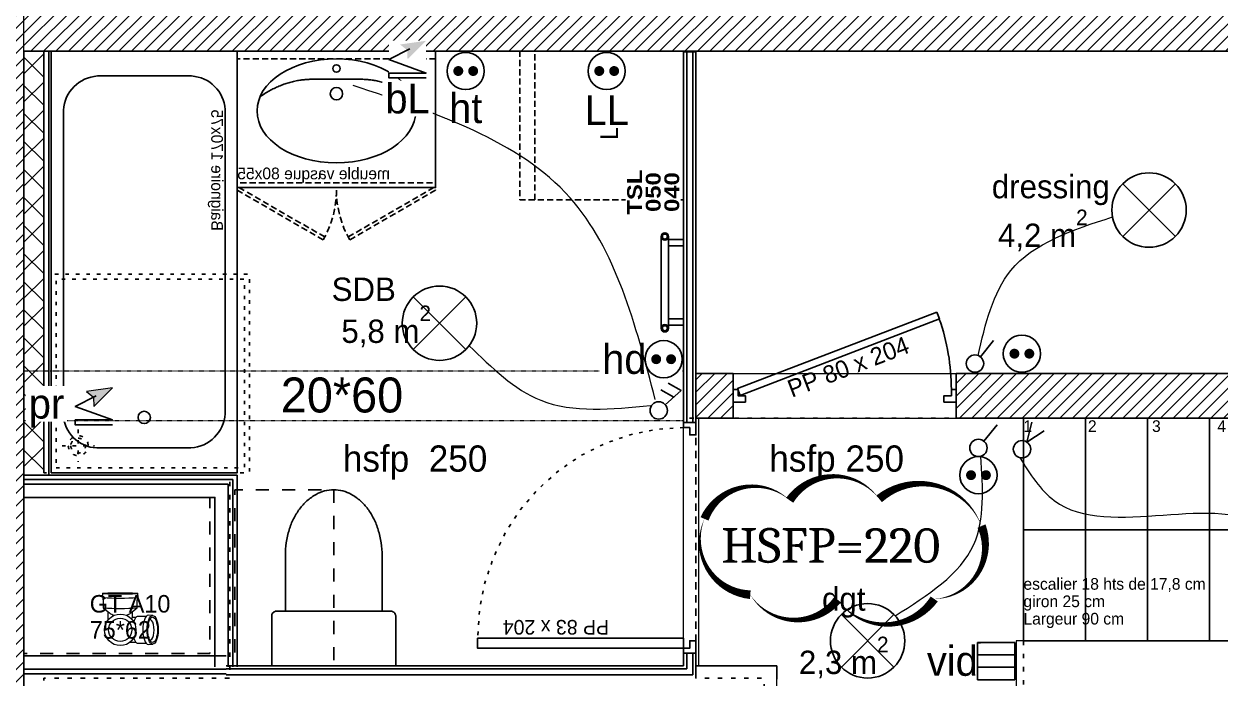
# Model space of a CAD drawing. Header units: centimetres. Extents: x 2648 to 12729, y 1890 to 6224.
# Drawn here: x 5020 to 5502.2, y 4029.5 to 4293.4 of the extents above; entities that cross this region are included whole.
import ezdxf

# ---------------------------------------------------------------- set-up
doc = ezdxf.new("R2010")
doc.units = ezdxf.units.CM
for name, pattern in [('ISO-03', [1.5, 0.6, -0.9]), ('Style de ligne -1', [0.41664, 0.20828, -0.20836]), ('Style de ligne -11', [0.347222, 0.20828, -0.138942]), ('Style de ligne -13', [0.147638, 0.098425, -0.049213]), ('Style de ligne -18', [0.164042, 0.054681, -0.109361]), ('Style de ligne -19', [0.166667, 0.055556, -0.111111]), ('Style de ligne -5', [0.20828, 0.069425, -0.138855]), ('VW-01', [0.41656, 0.20828, -0.20828])]:
    doc.linetypes.add(name, pattern=pattern)
for name, color, linetype in [('B amÈnagement intÈrieur_Hatch', 252, 'Continuous'), ('B aménagement intérieur', 252, 'Continuous'), ('B BATI-équipement-sanitaires', 252, 'Continuous'), ('B faience', 252, 'Style de ligne -11'), ('B Faux plafonds', 9, 'Continuous'), ('B GÈnÈral_Hatch', 252, 'Continuous'), ('B Général', 252, 'Continuous'), ('C ANNOTATIONS-prestations', 252, 'Continuous'), ('C ANNOTATIONS-texte', 252, 'Continuous'), ('C ANNOTATIONS-texte surfaces', 252, 'Continuous'), ('C ANNOTATIONS-textes-numérotation gaine', 252, 'ISO-03'), ('D SURFACES-shab', 252, 'Continuous'), ('F REMPLISSAGE-vert clair', 252, 'Continuous'), ('F REMPLISSAGE-vert foncé', 252, 'Continuous'), ('prlm-EAU-CHU', 42, 'Continuous'), ('prlm-GT', 242, 'Continuous'), ('prlm-MOD', 64, 'Continuous')]:
    doc.layers.add(name, color=color, linetype=linetype)
for name, color, linetype, lineweight in [('B BATI-structure', 252, 'VW-01', 18), ('prlm-CHAUFF-CONV', 1, 'Continuous', 25), ('prlm-ELEC-CFA', 1, 'Continuous', 25), ('prlm-ELEC-CFO', 10, 'Continuous', 25)]:
    doc.layers.add(name, color=color, linetype=linetype, lineweight=lineweight)
doc.layers.add('prlm-ZEROPLOT', color=254, linetype='Continuous', plot=False)
doc.styles.add('Eurostile', font='Eurosti.TTF')
doc.styles.add('prlm-chauff-rad', font='ariblk.ttf', dxfattribs={"height": 12})
doc.styles.add('prlm-elec-cfa', font='comic.ttf', dxfattribs={"height": 12})
doc.styles.add('prlm-elec-cfo', font='comic.ttf', dxfattribs={"height": 12})
doc.styles.add('prlm-mod', font='cambriaz.ttf', dxfattribs={"height": 18})
pattern_1 = [(45, (0, 0), (2.4253472, -2.6458333), [])]

# ---------------------------------------------------------------- blocks, each defined once
blk = doc.blocks.new('A 80.Escalier duplex bas BAT A')
at = {"layer": 'B amÈnagement intÈrieur_Hatch', "linetype": 'Continuous'}
blk.add_hatch(color=250, dxfattribs=at).paths.add_polyline_path([(57.67, -31.47), (56.33, -36.46), (54.99, -31.47)])
at = {"layer": 'B aménagement intérieur', "linetype": 'Continuous'}
for p, q in [((-62.67, 14.13), (-62.67, 104)), ((-37.67, 14.13), (-37.67, 104)), ((-12.67, 14.13), (-12.67, 104)), ((12.33, 104.04), (12.33, -13.96)), ((12.33, 14.04), (101.33, 104.04)), ((12.58, 14.16), (57.33, 104.04)), ((12.58, 14.16), (101.33, 59.04)), ((12.33, -13.96), (101.33, -13.96))]:
    blk.add_line(p, q, dxfattribs=at)
at = {"layer": 'B aménagement intérieur', "linetype": 'Continuous', "flags": 128}
for points in [[(-87.67, 104.04), (101.33, 104.04), (101.33, 14.16), (-87.67, 14.16)], [(57.67, -31.47), (56.33, -36.46), (54.99, -31.47)]]:
    blk.add_lwpolyline(points, close=True, dxfattribs=at)
for points in [[(101.33, -58.96), (101.33, 104.04), (12.33, 104.04)], [(-87.67, 59.04), (56.33, 59.04), (56.33, -36.46)]]:
    blk.add_lwpolyline(points, dxfattribs=at)
at = {"layer": 'B aménagement intérieur', "linetype": 'VW-01', "ltscale": 25.4, "flags": 128}
blk.add_lwpolyline([(-87.67, -13.96), (-87.67, -103.96), (101.33, -103.96), (101.33, -58.96), (12.33, -13.96)], close=True, dxfattribs=at)
at = {"layer": 'C ANNOTATIONS-prestations', "linetype": 'VW-01', "ltscale": 25.4}
for p, q in [((-62.67, -13.96), (-62.67, -103.96)), ((-37.67, -103.96), (-37.67, -13.96)), ((-12.67, -103.96), (-12.67, -13.96)), ((12.33, -13.96), (101.33, -103.96)), ((12.33, -103.96), (12.33, -13.96)), ((12.33, -14.09), (57.33, -103.96))]:
    blk.add_line(p, q, dxfattribs=at)
at = {"layer": 'C ANNOTATIONS-prestations', "linetype": 'VW-01', "ltscale": 25.4, "flags": 128}
blk.add_lwpolyline([(56.33, -36.46), (56.33, -58.96), (-87.67, -58.96)], dxfattribs=at)
at = {"layer": 'C ANNOTATIONS-prestations', "attachment_point": 1, "line_spacing_factor": 0.894142, "style": 'Eurostile'}
for s, insert, char_height in [('1', (-87.67, 103.17), 4.71), ('2', (-61.67, 103.17), 4.71), ('3', (-35.84, 103.17), 4.71), ('4', (-9.51, 103.17), 4.71), ('5', (12.33, 103.17), 4.71), ('6', (61.44, 103.17), 4.71), ('7', (98, 80.7), 4.71), ('8', (97, 31.46), 4.71), ('9', (97, 8.78), 4.71), ('10', (92.67, -20.82), 4.706)]:
    blk.add_mtext(s, dxfattribs=dict(at, insert=insert, char_height=char_height))
at = {"layer": 'C ANNOTATIONS-prestations', "insert": (-87.67, 39.53), "char_height": 4.706, "width": 140.2655, "attachment_point": 1, "line_spacing_factor": 0.894142, "style": 'Eurostile'}
blk.add_mtext('escalier 18 hts de 17,8 cm\\Pgiron 25 cm\\PLargeur 90 cm\\P', dxfattribs=at)
blk = doc.blocks.new('A 80.200_wc-2')
at = {"layer": 'B Général', "linetype": 'Continuous'}
for p, q in [((-25, -20.1), (-25, 0)), ((-24.9, 0.1), (24.9, 0.1)), ((25, -20.1), (25, 0)), ((-19.5, -44.2), (-19.5, -21.9)), ((19.5, -44.2), (19.5, -21.9))]:
    blk.add_line(p, q, dxfattribs=at)
at = {"layer": 'B Général', "linetype": 'Continuous', "flags": 128}
blk.add_lwpolyline([(-25, -20.1), (-24.9, -20.6), (-24.75, -20.9), (-24.55, -21.2), (-24.3, -21.45), (-23.9, -21.7), (-23.4, -21.85), (-23.15, -21.9), (23.25, -21.9), (23.55, -21.85), (23.9, -21.7), (24.2, -21.5), (24.45, -21.3), (24.65, -21.05), (24.8, -20.75), (24.9, -20.5), (24.95, -20.3), (25, -20.1)], dxfattribs=at)
for points in [[(-19.5, -44.2), (-19.5, -44.2, 0.036537), (-19.11, -49.53, 0.035337), (-17.94, -54.75), (-17.94, -54.75, 0.041299), (-16.22, -59.09), (-16.22, -59.09), (-16.22, -59.1, 0.041783), (-13.79, -63.08, 0.053503), (-10.77, -66.4), (-10.77, -66.4, 0.054816), (-7.12, -69.02), (-7.12, -69.02, 0.063755), (-3.68, -70.42), (-3.68, -70.42, 0.064897), (0, -70.9)], [(0, -70.9, 0.064897), (3.68, -70.42), (3.68, -70.42, 0.063726), (7.12, -69.02), (7.12, -69.02, 0.054816), (10.77, -66.4), (10.77, -66.4, 0.053503), (13.79, -63.08, 0.041783), (16.22, -59.1), (16.22, -59.09), (16.22, -59.09, 0.041299), (17.94, -54.75), (17.94, -54.75, 0.035337), (19.11, -49.53, 0.036556), (19.5, -44.2)]]:
    blk.add_lwpolyline(points, format="xyb", dxfattribs=at)
at = {"layer": 'B Général', "linetype": 'Continuous'}
for centre, start, end in [((-24.9, 0), 90, 180), ((24.9, 0), 0, 90)]:
    blk.add_arc(centre, 0.1, start, end, dxfattribs=at)
blk = doc.blocks.new('A 80.WC-plan')
at = {"layer": 'B Général', "linetype": 'Style de ligne -1', "ltscale": 25.4, "flags": 128}
blk.add_lwpolyline([(-32.5, -4), (-32.5, -75), (-72.5, -75), (-72.5, -4)], close=True, dxfattribs=at)
at = {"layer": 'B Général', "xscale": -1, "rotation": 180}
blk.add_blockref('A 80.200_wc-2', (-32.6, -74.9), dxfattribs=at)
blk = doc.blocks.new('A 80.Groupe-3-1')
at = {"layer": 'B Général', "linetype": 'Continuous'}
for centre, major_axis, ratio in [((0, -24.07), (32, 0), 0.65625), ((0, -6.97), (1.5, 0), 1), ((0, -17.15), (2.5, 0), 1)]:
    blk.add_ellipse(centre, major_axis=major_axis, ratio=ratio, dxfattribs=at)
for points in [[(-30.82, -18.37), (-20.7, -11.37), (-9.74, -11.32), (-4.71, -11.3), (0, -11.3)], [(30.82, -18.37), (20.7, -11.37), (9.74, -11.32), (4.71, -11.3), (0, -11.3)]]:
    blk.add_open_spline(points, degree=2, knots=[0, 0, 0, 1, 1, 2, 2, 2], dxfattribs=at)
blk.add_open_spline([(-30.45, -17.59), (-30.5, -17.61), (-30.55, -17.64)], degree=2, dxfattribs=at)
blk = doc.blocks.new('A 80.meuble vasque 80x60')
at = {"layer": 'B BATI-équipement-sanitaires', "linetype": 'Style de ligne -13', "ltscale": 25.4, "flags": 128}
for points in [[(-40, -3.07), (40, -3.07), (40, -53.07), (-40, -53.07)], [(-40, -56.07), (-5.36, -76.07), (-4.71, -74.94), (-39.35, -54.94)], [(40, -56.07), (5.36, -76.07), (4.71, -74.94), (39.35, -54.94)]]:
    blk.add_lwpolyline(points, close=True, dxfattribs=at)
at = {"layer": 'B BATI-équipement-sanitaires', "linetype": 'Style de ligne -13', "ltscale": 25.4}
for centre, start, end in [((-40, -56.07), 330, 0), ((40, -56.07), 180, 210)]:
    blk.add_arc(centre, 40, start, end, dxfattribs=at)
at = {"layer": 'B Général', "flags": 128}
blk.add_lwpolyline([(-40, 0), (40, 0), (40, -55), (-40, -55)], close=True, dxfattribs=at)
at = {"layer": 'B Général'}
blk.add_blockref('A 80.Groupe-3-1', (0, 0), dxfattribs=at)
at = {"layer": 'C ANNOTATIONS-prestations', "insert": (40, -53.07), "char_height": 4.706, "width": 80, "attachment_point": 9, "line_spacing_factor": 0.894142, "style": 'Eurostile'}
blk.add_mtext('meuble vasque 80x55', dxfattribs=at)
blk = doc.blocks.new('A 80.Groupe-4-1')
at = {"layer": 'B Général', "linetype": 'Style de ligne -19', "ltscale": 25.4}
for p, q in [((-29.11, -35.61), (-29.11, -22.61)), ((-22.61, -29.11), (-35.61, -29.11))]:
    blk.add_line(p, q, dxfattribs=at)
at = {"layer": 'B Général', "linetype": 'Style de ligne -19', "ltscale": 25.4, "flags": 128}
for points in [[(-40, -40), (-40, 40), (40, 40), (40, -40)], [(-38, -38), (-38, 38), (38, 38), (38, -38)]]:
    blk.add_lwpolyline(points, close=True, dxfattribs=at)
at = {"layer": 'B Général', "linetype": 'Style de ligne -19', "ltscale": 25.4}
for radius in [4, 3]:
    blk.add_circle((-29.11, -29.11), radius, dxfattribs=at)
blk = doc.blocks.new('A 80.Douche pointillée')
at = {"layer": 'B Général'}
blk.add_blockref('A 80.Groupe-4-1', (0, 0), dxfattribs=at)
blk = doc.blocks.new('A 80.Baignoire 75_170')
at = {"layer": 'B faience', "lineweight": 18, "flags": 128}
blk.add_lwpolyline([(-85, 38.5), (-85, -37.5), (86, -37.5)], dxfattribs=at)
at = {"layer": 'B Général', "linetype": 'Continuous', "flags": 128}
blk.add_lwpolyline([(-84, -36.5), (-84, 38.5), (86, 38.5), (86, -36.5)], close=True, dxfattribs=at)
blk.add_lwpolyline([(-74, -17.85), (-74, 19.85, -0.379059), (-60.25, 33.6), (62.5, 33.6, -0.377778), (76, 20.1), (76, -17.85, -0.374545), (62.25, -31.6), (-60.5, -31.6, -0.392593), (-74, -18.1)], format="xyb", close=True, dxfattribs=at)
at = {"layer": 'B Général', "linetype": 'Continuous'}
blk.add_circle((-61.7, 1), 2.5, dxfattribs=at)
at = {"layer": 'B Général'}
blk.add_blockref('A 80.Douche pointillée', (-44, 3.5), dxfattribs=at)
at = {"layer": 'C ANNOTATIONS-prestations', "insert": (62.5, 26.61), "char_height": 4.706, "width": 80, "attachment_point": 9, "line_spacing_factor": 0.894142, "style": 'Eurostile'}
blk.add_mtext('Baignoire 170x75', dxfattribs=at)
blk = doc.blocks.new('A 80.PP 80')
at = {"layer": 'B Général', "flags": 128}
blk.add_lwpolyline([(-43, 2.5), (-43, 85.5), (-39, 85.5), (-39, 2.5)], close=True, dxfattribs=at)
at = {"layer": 'B Général', "linetype": 'Style de ligne -18', "ltscale": 25.4, "flags": 128}
blk.add_lwpolyline([(46, 2.5), (45.27, 13.33), (43.1, 23.98), (39.53, 34.26), (34.61, 44), (28.44, 53.03), (21.1, 61.19), (12.74, 68.35), (3.5, 74.38), (-6.47, 79.18), (-17, 82.67), (-27.91, 84.79), (-39, 85.5)], dxfattribs=at)
at = {"layer": 'B Général', "linetype": 'Continuous', "flags": 128}
for points in [[(-45, 2.5), (-43, 2.5), (-43, 0), (-40, 0), (-40, -2.5), (-45, -2.5)], [(48, 2.5), (46, 2.5), (46, 0), (43, 0), (43, -2.5), (48, -2.5), (48, -2.5), (48, -2.5), (48, 1.79), (48, 1.79)]]:
    blk.add_lwpolyline(points, close=True, dxfattribs=at)
at = {"layer": 'C ANNOTATIONS-prestations', "insert": (-37.5, 32.5), "char_height": 5.8825, "attachment_point": 1, "rotation": 90, "line_spacing_factor": 0.894142, "style": 'Eurostile'}
blk.add_mtext('PP 83 x 204', dxfattribs=at)
blk = doc.blocks.new('A 80.Lave Linge')
at = {"layer": 'B Général', "linetype": 'Style de ligne -13', "ltscale": 25.4, "flags": 128}
blk.add_lwpolyline([(-29.47, 30), (-29.47, 36), (30.53, 36), (30.53, 30)], dxfattribs=at)
blk.add_lwpolyline([(-29.47, 30), (30.53, 30), (30.53, -30), (-29.47, -30)], close=True, dxfattribs=at)
at = {"layer": 'B Général', "insert": (0, 0), "char_height": 7.059, "attachment_point": 5, "line_spacing_factor": 0.894142, "style": 'Eurostile'}
blk.add_mtext('LL', dxfattribs=at)
blk = doc.blocks.new('A 80.Groupe-6-1')
at = {"layer": 'B aménagement intérieur', "linetype": 'Continuous'}
for p, q in [((5019.96, 4038.52), (5019.96, 4029.52)), ((5101.46, 4038.52), (5019.96, 4038.52)), ((5101.46, 4034.52), (5285.89, 4034.52)), ((5290.89, 4034.52), (5323.48, 4034.52)), ((5290.89, 4034.52), (5323.48, 4034.52))]:
    blk.add_line(p, q, dxfattribs=at)
at = {"layer": 'B Général', "linetype": 'Continuous'}
for p, q in [((5285.89, 4282.14), (5285.89, 4132.6)), ((5285.89, 4282.14), (5290.89, 4282.14)), ((5290.89, 4282.14), (5290.89, 4132.6)), ((5285.89, 4132.6), (5290.89, 4132.6)), ((5019.96, 4111.39), (5105.96, 4111.39)), ((5019.96, 4102.39), (5019.96, 4111.39)), ((5105.96, 4111.39), (5105.96, 4034.02)), ((5019.96, 4102.39), (5096.96, 4102.39)), ((5096.96, 4102.39), (5096.96, 4034.02)), ((5285.89, 4039.6), (5285.89, 4034.52)), ((5285.89, 4039.6), (5290.89, 4039.6)), ((5290.89, 4039.6), (5290.89, 4029.52)), ((5323.48, 4034.52), (5323.48, 4029.27)), ((5323.48, 4034.52), (5323.48, 4029.27))]:
    blk.add_line(p, q, dxfattribs=at)
at = {"layer": 'D SURFACES-shab', "lineweight": 18, "flags": 128}
for points in [[(5285.89, 4034.52), (5285.89, 4282.39), (5029.96, 4282.39), (5029.96, 4111.39), (5105.96, 4111.39), (5105.96, 4034.52)], [(5611.96, 4282.39), (5290.89, 4282.39), (5290.89, 4152.39), (5611.96, 4152.39)], [(5419.96, 4044.52), (5419.96, 3926.27), (5409.96, 3926.27), (5323.48, 3926.27), (5323.48, 4034.52), (5292.1, 4034.52), (5292.1, 4134.39), (5422.96, 4134.39), (5422.96, 4044.52)]]:
    blk.add_lwpolyline(points, close=True, dxfattribs=at)
at = {"layer": 'F REMPLISSAGE-vert clair'}
for p, q in [((5287.19, 4282.14), (5287.19, 4132.6)), ((5289.59, 4282.14), (5289.59, 4132.6)), ((5019.96, 4109.59), (5104.16, 4109.59)), ((5104.16, 4109.59), (5104.16, 4034.02)), ((5019.96, 4107.79), (5102.36, 4107.79)), ((5019.96, 4107.79), (5102.36, 4107.79)), ((5102.36, 4107.79), (5102.36, 4034.02)), ((5102.36, 4107.79), (5102.36, 4034.02)), ((5287.19, 4039.6), (5287.19, 4033.22)), ((5289.59, 4039.6), (5289.59, 4030.82)), ((5101.46, 4033.12), (5019.96, 4033.12)), ((5101.46, 4033.12), (5019.96, 4033.12)), ((5101.46, 4033.22), (5287.19, 4033.22)), ((5101.46, 4031.32), (5019.96, 4031.32)), ((5101.46, 4030.82), (5289.59, 4030.82))]:
    blk.add_line(p, q, dxfattribs=at)
at = {"layer": 'F REMPLISSAGE-vert clair', "linetype": 'Continuous'}
for p, q in [((5019.96, 4102.39), (5096.96, 4102.39)), ((5096.96, 4102.39), (5096.96, 4034.02)), ((5101.46, 4038.52), (5019.96, 4038.52))]:
    blk.add_line(p, q, dxfattribs=at)
at = {"layer": 'F REMPLISSAGE-vert foncé', "linetype": 'Continuous'}
for p, q in [((5285.89, 4282.14), (5285.89, 4132.6)), ((5290.89, 4282.14), (5290.89, 4132.6)), ((5019.96, 4111.39), (5105.96, 4111.39)), ((5105.96, 4111.39), (5105.96, 4034.02)), ((5285.89, 4039.6), (5285.89, 4034.52)), ((5290.89, 4039.6), (5290.89, 4029.52)), ((5101.46, 4034.52), (5285.89, 4034.52))]:
    blk.add_line(p, q, dxfattribs=at)
at = {"layer": 'F REMPLISSAGE-vert foncé'}
for p, q in [((5287.19, 4282.14), (5287.19, 4132.6)), ((5289.59, 4282.14), (5289.59, 4132.6)), ((5019.96, 4109.59), (5104.16, 4109.59)), ((5104.16, 4109.59), (5104.16, 4034.02)), ((5287.19, 4039.6), (5287.19, 4033.22)), ((5289.59, 4039.6), (5289.59, 4030.82)), ((5101.46, 4033.22), (5287.19, 4033.22)), ((5101.46, 4031.32), (5019.96, 4031.32)), ((5101.46, 4030.82), (5289.59, 4030.82))]:
    blk.add_line(p, q, dxfattribs=at)
at = {"layer": 'B aménagement intérieur', "xscale": -1, "rotation": 270}
blk.add_blockref('A 80.Baignoire 75_170', (5067.46, 4196.39), dxfattribs=at)
at = {"layer": 'B aménagement intérieur', "xscale": -1}
blk.add_blockref('A 80.meuble vasque 80x60', (5145.96, 4282.39), dxfattribs=at)
at = {"layer": 'B aménagement intérieur', "rotation": 90}
for name, p in [('A 80.Lave Linge', (5255.89, 4251.86)), ('A 80.PP 80', (5288.39, 4084.6))]:
    blk.add_blockref(name, p, dxfattribs=at)
at = {"layer": 'B aménagement intérieur'}
blk.add_blockref('A 80.WC-plan', (5177.46, 4109.52), dxfattribs=at)
at = {"layer": 'B Général'}
blk.add_blockref('A 80.Escalier duplex bas BAT A', (5510.63, 4030.35), dxfattribs=at)
at = {"layer": 'C ANNOTATIONS-texte', "char_height": 9.412, "attachment_point": 8, "line_spacing_factor": 0.894142, "style": 'Eurostile'}
for s, insert in [('dressing', (5434, 4220.23)), ('SDB', (5156.97, 4181.53)), ('dgt', (5350.5, 4053.89))]:
    blk.add_mtext(s, dxfattribs=dict(at, insert=insert))
at = {"layer": 'C ANNOTATIONS-texte surfaces', "char_height": 9.412, "attachment_point": 2, "line_spacing_factor": 0.894142, "style": 'Eurostile'}
for s, insert in [('4,2 m{\\H0.6667x;\\S2^ ;}', (5430.77, 4218.49)), ('5,8 m{\\H0.6667x;\\S2^ ;}', (5166.03, 4179.79)), ('2,3 m{\\H0.6667x;\\S2^ ;}', (5350.5, 4046.25))]:
    blk.add_mtext(s, dxfattribs=dict(at, insert=insert))
blk = doc.blocks.new('A 80.porte 80 demi ouverture')
at = {"layer": 'B Général', "linetype": 'Continuous', "flags": 128}
for points in [[(37.11, 33.79), (38.18, 30.99), (-42.1, 0.17), (-43.18, 2.97)], [(-45, 2.5), (-43, 2.5), (-43, 0), (-40, 0), (-40, -2.5), (-45, -2.5)], [(45, 2.5), (43, 2.5), (43, 0), (40, 0), (40, -2.5), (45, -2.5), (45, -2.5), (45, -2.5), (45, 1.79)]]:
    blk.add_lwpolyline(points, close=True, dxfattribs=at)
at = {"layer": 'B Général', "linetype": 'Continuous'}
blk.add_arc((-43, 2.5), 86, 0, 19.3349, dxfattribs=at)
at = {"layer": 'C ANNOTATIONS-prestations', "insert": (-23.84, 5.78), "char_height": 7.059, "attachment_point": 1, "rotation": 21, "line_spacing_factor": 0.894142, "style": 'Eurostile'}
blk.add_mtext('PP 80 x 204\\P', dxfattribs=at)
blk = doc.blocks.new('A 80.Groupe-19-1')
at = {"layer": 'C ANNOTATIONS-textes-numérotation gaine', "linetype": 'VW-01', "ltscale": 25.4, "flags": 128}
blk.add_lwpolyline([(5019.96, 4102.39), (5094.96, 4102.39), (5094.96, 4039.52), (5019.96, 4039.52)], close=True, dxfattribs=at)
at = {"layer": 'C ANNOTATIONS-textes-numérotation gaine', "insert": (5046.5, 4063.04), "char_height": 7.059, "width": 42, "attachment_point": 1, "line_spacing_factor": 0.894142, "style": 'Eurostile'}
blk.add_mtext('GT A10\\P75*62', dxfattribs=at)
blk = doc.blocks.new('xi.tsl-050-040')
at = {"layer": 'prlm-CHAUFF-CONV'}
h = blk.add_hatch(color=0, dxfattribs=at)
h.paths.add_polyline_path([(-20, 7.5, 1), (-17, 7.5, 1)])
h.paths.add_polyline_path([(-17.5, 7.5, -1), (-19.5, 7.5, -1)], flags=16)
at = {"layer": 'prlm-CHAUFF-CONV', "linetype": 'ByBlock', "lineweight": -2}
h = blk.add_hatch(color=0, dxfattribs=at)
edge = h.paths.add_edge_path()
edge.add_arc((18.5, 7.5), 1.5, 0, 360)
edge = h.paths.add_edge_path(flags=17)
edge.add_arc((18.5, 7.5), 1, 0, 360)
at = {"layer": 'prlm-CHAUFF-CONV', "color": 0, "linetype": 'ByBlock', "lineweight": -2, "flags": 128}
for points in [[(18.5, 9), (-18.5, 9)], [(18.5, 6), (-18.5, 6)]]:
    blk.add_lwpolyline(points, dxfattribs=at)
at = {"layer": 'prlm-CHAUFF-CONV', "color": 0, "linetype": 'ByBlock', "lineweight": -2}
for points in [[(-14.73, 0), (-17.27, 0), (-17.27, 6), (-14.73, 6)], [(14.73, 0), (17.27, 0), (17.27, 6), (14.73, 6)]]:
    blk.add_lwpolyline(points, close=True, dxfattribs=at)
for centre, radius in [((-18.5, 7.5), 1.5), ((-18.5, 7.5), 1), ((18.5, 7.5), 1.5), ((18.5, 7.5), 1)]:
    blk.add_circle(centre, radius, dxfattribs=at)
at = {"layer": 'prlm-ZEROPLOT', "linetype": 'ByBlock', "lineweight": -2, "flags": 128}
blk.add_lwpolyline([(-16, 0), (16, 0)], dxfattribs=at)
blk = doc.blocks.new('xi.PTCE')
at = {"layer": 'prlm-ELEC-CFO', "color": 0}
for points in [[(-10.61, 10.61), (10.61, -10.61)], [(10.61, 10.61), (-10.61, -10.61)]]:
    blk.add_lwpolyline(points, dxfattribs=at)
at = {"layer": 'prlm-ELEC-CFO', "color": 0, "linetype": 'ByBlock'}
blk.add_circle((0, 0), 15, dxfattribs=at)
blk = doc.blocks.new('xi.VID')
at = {"layer": 'prlm-ELEC-CFA', "color": 0, "linetype": 'ByBlock', "lineweight": -2, "flags": 128}
blk.add_lwpolyline([(-7.5, 7.5), (7.5, 7.5), (7.5, -7.5), (-7.5, -7.5)], close=True, dxfattribs=at)
at = {"layer": 'prlm-ELEC-CFA', "color": 0}
for points in [[(-7.5, 2.5), (7.5, 2.5)], [(-7.5, -2.5), (7.5, -2.5)]]:
    blk.add_lwpolyline(points, dxfattribs=at)
blk = doc.blocks.new('xi.LL')
at = {"color": 0, "lineweight": 5}
blk.add_wipeout([(-7.5, -7.5), (7.5, -7.5), (7.5, 7.5), (-7.5, 7.5)], dxfattribs=at).dxf.layer = 'prlm-ELEC-CFO'
at = {"layer": 'prlm-ELEC-CFO', "color": 0, "linetype": 'ByBlock', "lineweight": 5, "const_width": 2}
for points in [[(-4, 0, 1), (-2, 0, 1)], [(2, 0, 1), (4, 0, 1)]]:
    blk.add_lwpolyline(points, format="xyb", close=True, dxfattribs=at)
at = {"layer": 'prlm-ELEC-CFO', "color": 0, "linetype": 'ByBlock', "lineweight": -2}
blk.add_circle((0, 0), 7.5, dxfattribs=at)
blk = doc.blocks.new('xi.PCHT')
at = {"color": 0, "lineweight": 5}
blk.add_wipeout([(-7.5, -7.5), (7.5, -7.5), (7.5, 7.5), (-7.5, 7.5)], dxfattribs=at).dxf.layer = 'prlm-ELEC-CFO'
at = {"layer": 'prlm-ELEC-CFO', "color": 0, "linetype": 'ByBlock', "lineweight": 5, "const_width": 2}
for points in [[(-4, 0, 1), (-2, 0, 1)], [(2, 0, 1), (4, 0, 1)]]:
    blk.add_lwpolyline(points, format="xyb", close=True, dxfattribs=at)
at = {"layer": 'prlm-ELEC-CFO', "color": 0, "linetype": 'ByBlock', "lineweight": -2}
blk.add_circle((0, 0), 7.5, dxfattribs=at)
blk = doc.blocks.new('xi.PCHD')
at = {"color": 0, "lineweight": 5}
blk.add_wipeout([(-7.5, -7.5), (7.5, -7.5), (7.5, 7.5), (-7.5, 7.5)], dxfattribs=at).dxf.layer = 'prlm-ELEC-CFO'
at = {"layer": 'prlm-ELEC-CFO', "color": 0, "linetype": 'ByBlock', "lineweight": 5, "const_width": 2}
for points in [[(-4, 0, 1), (-2, 0, 1)], [(2, 0, 1), (4, 0, 1)]]:
    blk.add_lwpolyline(points, format="xyb", close=True, dxfattribs=at)
at = {"layer": 'prlm-ELEC-CFO', "color": 0, "linetype": 'ByBlock', "lineweight": -2}
blk.add_circle((0, 0), 7.5, dxfattribs=at)
blk = doc.blocks.new('xi.DA')
at = {"layer": 'prlm-ELEC-CFO', "color": 0}
for points in [[(0.61, -1.67), (7.04, 4.05), (1.81, 7.01)], [(4.05, 1.39), (-1.17, 4.34)]]:
    blk.add_lwpolyline(points, dxfattribs=at)
blk.add_circle((-2, -4), 3.5, dxfattribs=at)
blk = doc.blocks.new('xi.BL')
at = {"color": 0, "lineweight": 5}
blk.add_wipeout([(-7.5, -7.5), (7.5, -7.5), (7.5, 7.5), (-7.5, 7.5)], dxfattribs=at).dxf.layer = 'prlm-ELEC-CFO'
at = {"layer": 'prlm-ELEC-CFO', "lineweight": 5}
blk.add_hatch(color=0, dxfattribs=at).paths.add_polyline_path([(-3, 6), (-0.1, 3.7), (0, 0), (7.5, 7.5)])
at = {"layer": 'prlm-ELEC-CFO', "color": 0}
blk.add_lwpolyline([(0.95, 4.23), (-7.5, 0), (7.5, -5.5), (-7.5, -5.5), (-7.5, -7.5), (7.5, -7.5)], dxfattribs=at)
blk = doc.blocks.new('xi.VV')
at = {"layer": 'prlm-ELEC-CFO', "color": 0}
blk.add_lwpolyline([(6.95, 3.42), (0.01, -1.13), (1.91, 6.95)], dxfattribs=at)
blk.add_circle((-2, -4), 3.5, dxfattribs=at)
blk = doc.blocks.new('xi.PC')
at = {"color": 0, "lineweight": 5}
blk.add_wipeout([(-7.5, -7.5), (7.5, -7.5), (7.5, 7.5), (-7.5, 7.5)], dxfattribs=at).dxf.layer = 'prlm-ELEC-CFO'
at = {"layer": 'prlm-ELEC-CFO', "color": 0, "linetype": 'ByBlock', "lineweight": 5, "const_width": 2}
for points in [[(-4, 0, 1), (-2, 0, 1)], [(2, 0, 1), (4, 0, 1)]]:
    blk.add_lwpolyline(points, format="xyb", close=True, dxfattribs=at)
at = {"layer": 'prlm-ELEC-CFO', "color": 0, "linetype": 'ByBlock', "lineweight": -2}
blk.add_circle((0, 0), 7.5, dxfattribs=at)
blk = doc.blocks.new('xi.SA')
at = {"layer": 'prlm-ELEC-CFO', "color": 0}
blk.add_lwpolyline([(0.2, -1.28), (5.5, 5.28)], dxfattribs=at)
blk.add_circle((-2, -4), 3.5, dxfattribs=at)
blk = doc.blocks.new('xi.aam22')
at = {"layer": 'prlm-EAU-CHU', "color": 0, "lineweight": 13}
for p, q in [((-5.8, 13.12), (-5.89, 11.33)), ((-5.41, 10.46), (-5.41, 7.11)), ((5.41, 7.11), (5.41, 10.46)), ((5.89, 11.33), (5.8, 13.12)), ((-13.12, 7.25), (-14.67, 7.11)), ((-13.12, 7.25), (-13.03, 6.97)), ((-12.22, 6.97), (-13.03, 6.97)), ((-12.09, 6.85), (-12.22, 6.97)), ((-8.92, 6.85), (-12.09, 6.85)), ((-6.83, 4.34), (-8.91, 6.84)), ((-7.27, 4.87), (-4.96, 4.87)), ((-5, 6.32), (-5, 4.87)), ((5, 3.93), (5, 6.32)), ((-8.91, -6.84), (-6.83, -4.34)), ((-14.67, -7.11), (-13.12, -7.25)), ((-13.03, -6.94), (-13.12, -7.25)), ((-13.03, -6.97), (-12.22, -6.97)), ((-12.22, -6.97), (-12.09, -6.85)), ((-12.09, -6.85), (-8.92, -6.85)), ((-4.09, -4.87), (-7.27, -4.87))]:
    blk.add_line(p, q, dxfattribs=at)
at = {"layer": 'prlm-EAU-CHU', "color": 0, "lineweight": 13, "flags": 128}
blk.add_lwpolyline([(-4.96, 4.87), (-4.86, 4.84), (-4.68, 4.73), (-4.43, 4.56)], dxfattribs=at)
at = {"layer": 'prlm-EAU-CHU', "color": 0, "lineweight": 13}
for radius in [6.36, 4.67]:
    blk.add_circle((0, 0), radius, dxfattribs=at)
for centre, radius, start, end in [((-119.65, -0.01), 106.84, 356.281, 3.7477), ((-87.18, 0), 78.56, 354.9975, 5.0025), ((-4.48, 7.14), 0.936, 184.6605, 218.1259), ((-2.54, 9.09), 3.68, 223.507, 258.776), ((2.54, 9.09), 3.68, 281.224, 316.493), ((4.48, 7.14), 0.936, 321.8741, 355.3395), ((-11.68, 0.73), 6.05, 16.1332, 36.5542), ((-11.68, -0.73), 6.05, 323.4458, 343.8668)]:
    blk.add_arc(centre, radius, start, end, dxfattribs=at)
for centre, major_axis, ratio in [((0, 13.07), (5.79, 0), 0.383426), ((0, 13.07), (5.11, 0), 0.383329), ((-14.67, 0), (0, -7.1), 0.043635)]:
    blk.add_ellipse(centre, major_axis=major_axis, ratio=ratio, dxfattribs=at)
for centre, major_axis, ratio, start_param, end_param in [((0, 11.41), (-5.89, 0), 0.391508, 0.036281, 3.105311), ((0, 12.09), (-4.1, -0.03), 0.383971, 2.986035, 6.398097)]:
    blk.add_ellipse(centre, major_axis=major_axis, ratio=ratio, start_param=start_param, end_param=end_param, dxfattribs=at)
blk = doc.blocks.new('xi.PR')
at = {"layer": 'prlm-ELEC-CFO', "lineweight": 5}
blk.add_hatch(color=0, dxfattribs=at).paths.add_polyline_path([(-3, 6), (-0.1, 3.7), (0, 0), (7.5, 7.5)])
at = {"layer": 'prlm-ELEC-CFO', "color": 0, "lineweight": 5, "flags": 128}
blk.add_lwpolyline([(-3, 6), (-0.1, 3.7), (0, 0), (7.5, 7.5)], close=True, dxfattribs=at)
at = {"layer": 'prlm-ELEC-CFO', "color": 0}
blk.add_lwpolyline([(0.95, 4.23), (-7.5, 0), (7.5, -5.5), (-7.5, -5.5), (-7.5, -7.5), (7.5, -7.5)], dxfattribs=at)

msp = doc.modelspace()

# ---------------------------------------------------------------- hatches: boundary and pattern name
at = {"layer": 'B GÈnÈral_Hatch', "linetype": 'Continuous'}
h = msp.add_hatch(dxfattribs=at)
h.set_pattern_fill('50_BETON', color=256, style=0, pattern_type=2)
h.set_pattern_definition(pattern_1)
h.paths.add_polyline_path([(5019.972, 4893.389), (4999.972, 4909.389), (4999.96, 3431.421), (5019.96, 3428.332)])
h = msp.add_hatch(dxfattribs=at)
h.set_pattern_fill('50_BETON', color=256, style=0, pattern_type=2)
h.set_pattern_definition(pattern_1)
h.paths.add_polyline_path([(5611.965, 4282.333), (5611.965, 4300.333), (5019.967, 4300.333), (5019.967, 4282.333)])
h = msp.add_hatch(dxfattribs=at)
h.set_pattern_fill('02_ISOLANT', color=256, angle=-90, style=0, pattern_type=2)
h.set_pattern_definition([(-45, (0, 0), (5.656854, 5.656854), []), (45, (0, 0), (5.656854, -5.656854), [])])
h.paths.add_polyline_path([(5027.964, 4282.389), (5019.964, 4282.389), (5019.964, 4112.389), (5027.964, 4112.389)])
h = msp.add_hatch(dxfattribs=at)
h.set_pattern_fill('50_BETON', color=256, style=0, pattern_type=2)
h.set_pattern_definition(pattern_1)
h.paths.add_polyline_path([(5290.888, 4152.389), (5290.888, 4134.389), (5305.888, 4134.389), (5305.888, 4152.389)])
h = msp.add_hatch(dxfattribs=at)
h.set_pattern_fill('50_BETON', color=256, style=0, pattern_type=2)
h.set_pattern_definition(pattern_1)
h.paths.add_polyline_path([(5395.888, 4152.389), (5395.888, 4134.389), (5823.889, 4134.389), (5823.889, 4152.389)])

# ---------------------------------------------------------------- linework, layer by layer
at = {"layer": 'B BATI-structure', "flags": 128}
msp.add_lwpolyline([(5019.964, 4153.389), (5019.964, 4133.389), (5285.888, 4133.389), (5285.888, 4153.389)], close=True, dxfattribs=at)
at = {"layer": 'B Faux plafonds', "linetype": 'Style de ligne -5', "ltscale": 25.4, "flags": 128}
for points in [[(5027.965, 4282.333), (5027.965, 4112.389), (5102.965, 4112.389), (5102.965, 4029.515), (5027.965, 4029.515), (5027.965, 3551.389), (5611.965, 3551.389), (5611.965, 3921.389), (5554.6, 3921.389), (5554.6, 3921.299), (5424.965, 3921.299), (5424.965, 3921.293), (5318.484, 3921.318), (5318.484, 4029.515), (5290.888, 4029.515), (5290.888, 4134.389), (5285.888, 4134.389), (5285.888, 4282.333)], [(5422.965, 4016.389), (5422.965, 4134.389), (5290.888, 4134.389), (5290.888, 4034.515), (5323.484, 4034.515), (5323.484, 3926.318), (5417.965, 3926.318), (5417.965, 4016.389)]]:
    msp.add_lwpolyline(points, close=True, dxfattribs=at)
at = {"layer": 'B Général', "linetype": 'Continuous', "lineweight": 18}
for p, q in [((5019.961, 3551.389), (5019.972, 4883.389)), ((5019.967, 4282.333), (5611.965, 4282.333)), ((5290.888, 4152.389), (5305.888, 4152.389)), ((5395.888, 4152.389), (5611.965, 4152.389)), ((5290.888, 4134.389), (5305.888, 4134.389)), ((5395.888, 4134.389), (5611.965, 4134.389))]:
    msp.add_line(p, q, dxfattribs=at)
at = {"layer": 'B Général', "linetype": 'Continuous'}
for p, q in [((5019.961, 3551.389), (5019.967, 4282.333)), ((5019.964, 4282.389), (5019.964, 4112.389)), ((5019.964, 4282.389), (5019.964, 4112.389)), ((5019.967, 4282.333), (5611.965, 4282.333)), ((5027.964, 4282.389), (5027.964, 4112.389)), ((5029.964, 4282.389), (5029.964, 4112.389)), ((5029.964, 4282.389), (5029.964, 4112.389)), ((5290.888, 4152.389), (5305.888, 4152.389)), ((5290.888, 4134.389), (5290.888, 4152.389)), ((5305.888, 4134.389), (5305.888, 4152.389)), ((5395.888, 4152.389), (5611.965, 4152.389)), ((5395.888, 4134.389), (5395.888, 4152.389)), ((5290.888, 4134.389), (5305.888, 4134.389)), ((5395.888, 4134.389), (5611.965, 4134.389))]:
    msp.add_line(p, q, dxfattribs=at)
at = {"layer": 'prlm-ELEC-CFO', "lineweight": 13}
for points in [[(5199.461, 4163.597), (5228.363, 4141.601), (5272.485, 4139.502)], [(5421.513, 4118.449), (5435.392, 4101.103), (5521.7, 4089.21), (5551.243, 4037.478), (5597.091, 4032.875)]]:
    msp.add_spline(points, degree=3, dxfattribs=at)
at = {"layer": 'prlm-GT'}
msp.add_lwpolyline([(5019.964, 4102.389), (5096.965, 4102.389), (5096.965, 4038.515), (5019.964, 4038.515)], close=True, dxfattribs=at)
at = {"layer": 'prlm-MOD'}
msp.add_lwpolyline([(5364.776, 4101.832, 0, 3.5, 0.5205671), (5328.703, 4101.256, 0, 3.5, 0.5205671), (5328.703, 4101.256, 0, 3.5, 0.5205671), (5294.361, 4093.755, 0, 3.5, 0.5205671), (5294.361, 4093.755, 0, 3.5, 0.5205671), (5312.83, 4063.176, 0, 3.5, 0.5205671), (5312.83, 4063.176, 0, 3.5, 0.5205671), (5348.038, 4061.156, 0, 3.5, 0.5205671), (5348.038, 4061.156, 0, 3.5, 0.5205671), (5386.998, 4061.445, 0, 3.5, 0.5205671), (5386.998, 4061.445, 0, 3.5, 0.5205671), (5406.045, 4090.87, 0, 3.5, 0.5205671), (5406.045, 4090.87, 0, 3.5, 0.5205671)], format="xyseb", close=True, dxfattribs=at)

# ---------------------------------------------------------------- block references
at = {"layer": 'B aménagement intérieur'}
for name, p in [('A 80.Groupe-6-1', (0, 0)), ('A 80.porte 80 demi ouverture', (5350.888, 4143.389))]:
    msp.add_blockref(name, p, dxfattribs=at)
at = {"layer": 'C ANNOTATIONS-textes-numérotation gaine'}
msp.add_blockref('A 80.Groupe-19-1', (0, 0), dxfattribs=at)
at = {"layer": 'prlm-EAU-CHU', "rotation": 270}
msp.add_blockref('xi.aam22', (5058.78, 4049.005), dxfattribs=at)
at = {"layer": 'prlm-ELEC-CFO'}
for name, p in [('xi.PTCE', (5473.587, 4218.3)), ('xi.PTCE', (5187.525, 4172.682)), ('xi.PR', (5048.155, 4139.139)), ('xi.VV', (5424.378, 4125.841)), ('xi.PTCE', (5360.143, 4044.574))]:
    msp.add_blockref(name, p, dxfattribs=at)

# ---------------------------------------------------------------- texts
at = {"layer": 'B BATI-structure', "insert": (5148.199, 4150.785), "char_height": 14.118, "width": 80.46836, "attachment_point": 2, "rotation": 0, "line_spacing_factor": 0.894142, "style": 'Eurostile'}
msp.add_mtext('20*60', dxfattribs=at)
at = {"layer": 'C ANNOTATIONS-prestations', "char_height": 10.5885, "attachment_point": 7, "line_spacing_factor": 0.894142, "style": 'Eurostile'}
for s, insert, width in [('hsfp  250', (5148.553, 4109.601), 74.86707), ('hsfp 250', (5320.476, 4109.601), 72.46472)]:
    msp.add_mtext(s, dxfattribs=dict(at, insert=insert, width=width))
at = {"layer": 'prlm-MOD', "insert": (5301.127, 4090.031), "char_height": 14, "width": 1.3263, "attachment_point": 1, "style": 'prlm-mod'}
msp.add_mtext('HSFP=220', dxfattribs=at)

# ---------------------------------------------------------------- next in the draw order: block references
at = {"layer": 'prlm-ELEC-CFO'}
for p in [(5422.324, 4160.389), (5404.823, 4111.389)]:
    msp.add_blockref('xi.PC', p, dxfattribs=at)

# ---------------------------------------------------------------- next in the draw order: texts
at = {"layer": 'prlm-CHAUFF-CONV', "lineweight": 20, "insert": (5273.725, 4225.56), "char_height": 6, "width": 32.8236, "attachment_point": 5, "rotation": 90, "line_spacing_factor": 0.75, "style": 'prlm-chauff-rad', "bg_fill": 3, "box_fill_scale": 1.1, "bg_fill_color": 256, "bg_fill_transparency": 0}
msp.add_mtext('TSL\\P050\\P040', dxfattribs=at)
at = {"layer": 'prlm-ELEC-CFA', "lineweight": 20, "insert": (5394.301, 4036.382), "char_height": 12, "attachment_point": 5, "line_spacing_factor": 0.8, "style": 'prlm-elec-cfa', "bg_fill": 3, "box_fill_scale": 1.1, "bg_fill_color": 256, "bg_fill_transparency": 0}
msp.add_mtext('vid', dxfattribs=at)
at = {"layer": 'prlm-ELEC-CFO', "lineweight": 20, "char_height": 12, "attachment_point": 5, "line_spacing_factor": 0.8, "style": 'prlm-elec-cfo', "bg_fill": 3, "box_fill_scale": 1.1, "bg_fill_color": 256, "bg_fill_transparency": 0}
for s, insert in [('ht', (5198.09, 4259.313)), ('LL', (5254.935, 4258.643)), ('hd', (5262.056, 4158.155)), ('pr', (5029.056, 4138.404))]:
    msp.add_mtext(s, dxfattribs=dict(at, insert=insert))

# ---------------------------------------------------------------- next in the draw order: linework, layer by layer
at = {"layer": 'prlm-ELEC-CFO', "lineweight": 13}
for points in [[(5404.675, 4159.656), (5417.816, 4193.882), (5458.845, 4215.531)], [(5371.248, 4054.657), (5402.909, 4083.403), (5405.785, 4119.024)]]:
    msp.add_spline(points, degree=3, dxfattribs=at)

# ---------------------------------------------------------------- next in the draw order: block references
at = {"layer": 'prlm-CHAUFF-CONV', "rotation": 90}
msp.add_blockref('xi.tsl-050-040', (5285.888, 4189.136), dxfattribs=at)
at = {"layer": 'prlm-ELEC-CFA'}
msp.add_blockref('xi.VID', (5411.965, 4036.382), dxfattribs=at)
at = {"layer": 'prlm-ELEC-CFO'}
for name, p in [('xi.PCHT', (5198.09, 4274.389)), ('xi.LL', (5254.935, 4274.389)), ('xi.SA', (5405.421, 4160.389)), ('xi.PCHD', (5277.888, 4158.155)), ('xi.SA', (5406.823, 4126.389))]:
    msp.add_blockref(name, p, dxfattribs=at)

# ---------------------------------------------------------------- next in the draw order: linework, layer by layer
at = {"layer": 'prlm-ELEC-CFO', "lineweight": 13}
msp.add_spline([(5274.526, 4141.91), (5240.151, 4223.305), (5152.738, 4268.522)], degree=3, dxfattribs=at)

# ---------------------------------------------------------------- next in the draw order: block references
at = {"layer": 'prlm-ELEC-CFO'}
msp.add_blockref('xi.DA', (5277.888, 4141.477), dxfattribs=at)

# ---------------------------------------------------------------- next in the draw order: texts
at = {"layer": 'prlm-ELEC-CFO', "lineweight": 20, "insert": (5174.63, 4263.205), "char_height": 12, "attachment_point": 5, "line_spacing_factor": 0.8, "style": 'prlm-elec-cfo', "bg_fill": 3, "box_fill_scale": 1.1, "bg_fill_color": 256, "bg_fill_transparency": 0}
msp.add_mtext('bL', dxfattribs=at)

# ---------------------------------------------------------------- next in the draw order: block references
at = {"layer": 'prlm-ELEC-CFO'}
msp.add_blockref('xi.BL', (5174.63, 4279.087), dxfattribs=at)

doc.saveas('drawing.dxf')
